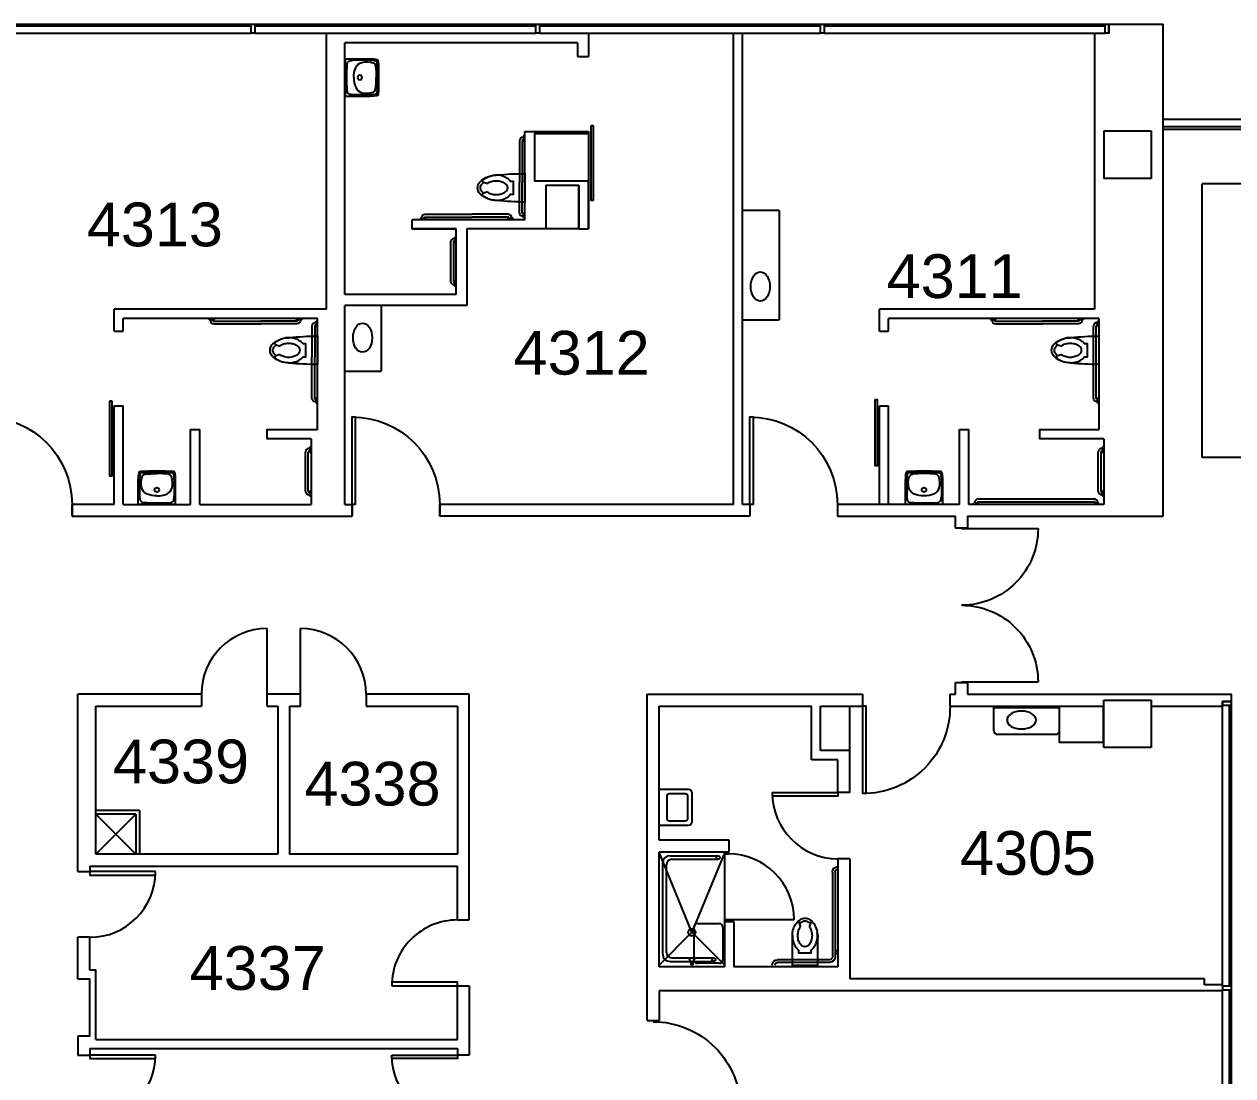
# Model space of a CAD drawing. Extents: x 338 to 7662, y 1527 to 4803.
# Drawn here: x 4990 to 5653, y 4165 to 4742 of the extents above; entities that cross this region are included whole.
import ezdxf

# ---------------------------------------------------------------- set-up
doc = ezdxf.new("R2010")
doc.units = 0
doc.header["$LTSCALE"] = 96
doc.header["$MEASUREMENT"] = 0
doc.layers.get('0').update_dxf_attribs({"linetype": 'CONTINUOUS'})
for name, color, linetype in [('A-ANNO-TX192', 4, 'CONTINUOUS'), ('A-COLS', 5, 'CONTINUOUS'), ('A-DOOR', 2, 'CONTINUOUS'), ('A-DOOR-NEW', 2, 'CONTINUOUS'), ('A-FLOR-CASE', 3, 'CONTINUOUS'), ('A-FLOR-HRAL', 1, 'CONTINUOUS'), ('A-FLOR-PFIX', 2, 'CONTINUOUS'), ('A-GLAZ', 2, 'CONTINUOUS'), ('A-GLAZ-SILL', 1, 'CONTINUOUS'), ('A-ROOF-LEVL-THICK', 3, 'CONTINUOUS'), ('A-WALL-EXST', 43, 'CONTINUOUS'), ('A-WALL-FULL', 6, 'CONTINUOUS'), ('A-Wall-NEW', 4, 'CONTINUOUS'), ('L-PLNT', 4, 'CONTINUOUS')]:
    doc.layers.add(name, color=color, linetype=linetype)
doc.styles.add('ARIAL', font='arial.ttf')

# ---------------------------------------------------------------- blocks, each defined once
blk = doc.blocks.new('SHOWERHEAD')
for p, q in [((1.87, 0.5), (0, 0.5)), ((1.87, -0.5), (0, -0.5))]:
    blk.add_line(p, q)
at = {"flags": 128}
blk.add_lwpolyline([(1, 0), (4, -1.73), (4, 1.73)], close=True, dxfattribs=at)
blk = doc.blocks.new('TOILET1')
for p, q in [((6.5, -1.5), (6.5, 0)), ((8, -1.5), (8, 0)), ((1.5, -4.5), (1.5, -33)), ((3, -4.5), (3, -33)), ((51, -1.5), (4.5, -1.5)), ((51, -3), (4.5, -3))]:
    blk.add_line(p, q)
at = {"linetype": 'Continuous'}
for p, q in [((21.07, -20.5), (21.07, -20.5)), ((23.83, -21.6), (23.83, -21.6))]:
    blk.add_line(p, q, dxfattribs=at)
for points in [[(16.4, -24.93, -0.022673), (14.88, -25), (0, -25), (0, -21.02), (0, -18), (0, -14.98), (0, -11), (14.88, -11)], [(16.21, -24.94, -0.074934), (12.56, -24.39, -0.085426), (9.67, -22.92, -0.066386), (8.26, -21.55), (6.71, -21.55), (6.71, -14.55), (8.26, -14.55, -0.066386), (9.67, -13.18, -0.085426), (12.56, -11.71, -0.111314), (17.99, -11.29)], [(25.75, -18, 0.143932), (25.02, -15.5, 0.107177), (22.56, -13.05, 0.077997), (19.21, -11.57, 0.065232), (14.88, -11)], [(23.72, -14.01, -0.562484), (23.53, -14.84), (21.3, -15.58, -0.238976), (20.85, -15.51, 0.08035), (18.98, -14.58, 0.074934), (16.21, -14.16, 0.074934), (13.45, -14.58, 0.085426), (11.46, -15.59, 0.066386), (10.62, -16.4, 0.330534), (10.62, -19.7, 0.066386), (11.46, -20.51, 0.085426), (13.45, -21.52, 0.074934), (16.21, -21.94, 0.074934), (18.98, -21.52, 0.08035), (20.85, -20.59, -0.238976), (21.3, -20.52), (23.5, -21.25, -0.549653), (23.71, -22.07)], [(22.67, -20.98, 0.063273), (23.75, -19.69, 0.143932), (24.25, -18)], [(24.25, -18, 0.143932), (23.75, -16.31, 0.059203), (22.75, -15.1)], [(23.75, -22.02, 0.06085), (25.02, -20.5, 0.143932), (25.75, -18)]]:
    blk.add_lwpolyline(points, format="xyb", dxfattribs=at)
for centre, radius, start, end in [((51, 0), 1.5, 270, 0), ((51, 0), 3, 270, 0), ((4.5, -4.5), 3, 90, 180), ((4.5, -4.5), 1.5, 90, 180), ((0, -33), 1.5, 270, 0), ((0, -33), 3, 270, 0)]:
    blk.add_arc(centre, radius, start, end)
for centre, radius, start, end in [((16.21, -12.56), 12.38, 270, 287.14164), ((17.04, -15.25), 9.56, 287.14164, 306.67248), ((18.32, -16.96), 7.43, 306.67248, 316.57416)]:
    blk.add_arc(centre, radius, start, end, dxfattribs=at)
blk = doc.blocks.new('LAV')
for p, q in [((-18, -10), (-18, -26)), ((0, -8), (-16, -8)), ((-15.5, -11.5), (-15.5, -24.5)), ((-5.5, -10.5), (-14.5, -10.5)), ((-4.5, -24.5), (-4.5, -11.5)), ((0, -28), (0, -8)), ((-14.5, -25.5), (-5.5, -25.5)), ((-16, -28), (0, -28))]:
    blk.add_line(p, q)
for centre, radius, start, end in [((-16, -10), 2, 90, 180), ((-14.5, -11.5), 1, 90, 180), ((-5.5, -11.5), 1, 0, 90), ((-16, -26), 2, 180, 270), ((-14.5, -24.5), 1, 180, 270), ((-5.5, -24.5), 1, 270, 0)]:
    blk.add_arc(centre, radius, start, end)
blk = doc.blocks.new('A$C16D76BF6')
blk.add_lwpolyline([(36, 36), (0, 36), (0, 34), (36, 34)], close=True)
blk.add_arc((0, 36), 36, 270, 0)
blk = doc.blocks.new('endglaz')
blk.add_line((0, -4), (154, -4))
blk.add_lwpolyline([(156, -5), (156, 0), (154, 0), (154, -5)], close=True)
at = {"layer": 'A-GLAZ-SILL'}
for p, q in [((0, 0), (154, 0)), ((0, -5), (154, -5))]:
    blk.add_line(p, q, dxfattribs=at)
blk = doc.blocks.new('*U36')
for p, q in [((0, 0), (0, 6)), ((48, 0), (48, 6))]:
    blk.add_line(p, q)
blk.add_lwpolyline([(0, 0), (0, -48), (1.75, -48), (1.75, 0)], close=True)
blk.add_arc((0, 0), 48, 270, 0)
blk = doc.blocks.new('TRA_GrabBar_42-flat-1')
for points in [[(-22.5, 0), (-22.5, -0.5), (-22.25, -0.75), (-19.75, -0.75), (-19.5, -0.5), (-19.5, 0)], [(28.5, 0), (28.5, -0.5), (28.25, -0.75), (25.75, -0.75), (25.5, -0.5), (25.5, 0)]]:
    blk.add_lwpolyline(points)
for points in [[(-21.75, -0.75), (-21.75, -1, 0.414214), (-19.75, -3), (6, -3)], [(-20.25, -0.75), (-20.25, -1, 0.414214), (-19.75, -1.5), (6, -1.5)], [(26.25, -0.75), (26.25, -1, -0.414214), (25.75, -1.5), (6, -1.5)], [(27.75, -0.75), (27.75, -1, -0.414214), (25.75, -3), (6, -3)]]:
    blk.add_lwpolyline(points, format="xyb")
blk = doc.blocks.new('*U37')
for p, q in [((0, 0), (0, 6)), ((48, 0), (48, 6))]:
    blk.add_line(p, q)
blk.add_lwpolyline([(0, 0), (0, -48), (1.75, -48), (1.75, 0)], close=True)
blk.add_arc((0, 0), 48, 270, 0)
blk = doc.blocks.new('I_PLUMB_WC_FLUSH - WALL_P')
for p, q in [((0, 7.87), (0, -7.87)), ((20.66, -2.45), (20.66, -2.45)), ((23.42, -3.55), (23.42, -3.55))]:
    blk.add_line(p, q)
for points in [[(15.8, -6.89, -0.074934), (12.15, -6.34, -0.085426), (9.26, -4.87, -0.066386), (7.85, -3.5), (6.3, -3.5), (6.3, 3.5), (7.85, 3.5, -0.066386), (9.26, 4.87, -0.085426), (12.15, 6.34, -0.111314), (17.58, 6.76)], [(23.31, 4.04, -0.562484), (23.12, 3.21), (20.89, 2.47, -0.238976), (20.44, 2.54, 0.08035), (18.56, 3.47, 0.074934), (15.8, 3.89, 0.074934), (13.03, 3.47, 0.085426), (11.05, 2.46, 0.066386), (10.21, 1.65, 0.330534), (10.21, -1.65, 0.066386), (11.05, -2.46, 0.085426), (13.03, -3.47, 0.074934), (15.8, -3.89, 0.074934), (18.56, -3.47, 0.08035), (20.44, -2.54, -0.238976), (20.89, -2.47), (23.09, -3.2, -0.549653), (23.3, -4.02)]]:
    blk.add_lwpolyline(points, format="xyb")
for centre, radius, start, end in [((-4.53, -220.77), 228.68, 84.97475, 88.86522), ((15.15, -6.94), 13.98, 48.3948, 88.55225), ((15.8, -5.49), 12.38, 72.85836, 90), ((16.63, -2.8), 9.56, 53.32752, 72.85836), ((17.9, -1.09), 7.43, 43.42584, 53.32752), ((15.32, -6.59), 12, 47.5091, 53.12083), ((21.36, 0), 3.07, 312.49041, 47.50959), ((21.28, 0), 4.72, 312.19376, 48.11148), ((15.14, 6.9), 13.94, 271.50865, 311.82352), ((15.8, 5.49), 12.38, 270, 287.14164), ((16.63, 2.8), 9.56, 287.14164, 306.67248), ((17.9, 1.09), 7.43, 306.67248, 316.57416), ((15.32, 6.61), 12, 306.87917, 312.4909), ((-4.53, 220.77), 228.68, 271.13478, 275.02525)]:
    blk.add_arc(centre, radius, start, end)
blk = doc.blocks.new('TRA_Lav2')
for p, q in [((-10.25, 0), (-10.25, -13.69)), ((-10.25, 0), (10.25, 0)), ((10.25, 0), (10.25, -13.69)), ((-9.5, -13.69), (-9.5, -4.38)), ((9.5, -13.69), (9.5, -4.38)), ((9.5, -13.69), (9.5, -4.38))]:
    blk.add_line(p, q)
for points in [[(0, -4.69, 0.096281), (-5.38, -5.73, 0.241749), (-8.31, -9.12, 0.139337), (-8.08, -15.21, 0.293749), (-6.4, -16.58, 0.028065), (0, -16.94)], [(0, -4.69, -0.096281), (5.38, -5.73, -0.241749), (8.31, -9.12, -0.139337), (8.08, -15.21, -0.293749), (6.4, -16.58, -0.028065), (0, -16.94)]]:
    blk.add_lwpolyline(points, format="xyb")
blk.add_circle((0, -8), 1.25)
for centre, radius, start, end in [((-3.09, -4.38), 6.41, 162.4135, 180), ((-7.29, -3.04), 2, 92.78842, 162.4135), ((-0.26, -147.49), 146.61, 87.00285, 92.78842), ((7.3, -3.07), 2, 17.22419, 87.00285), ((3.09, -4.38), 6.41, 0, 17.5865), ((3.09, -4.38), 6.41, 0, 17.22419), ((11.82, -13.69), 22.07, 180, 189.20254), ((-8.98, -17.06), 1, 189.20254, 267.53936), ((11.82, -13.69), 21.32, 180, 187.48217), ((-8.33, -16.33), 1, 187.48217, 267.70988), ((0, 191.89), 210.14, 267.53936, 272.46064), ((0, 191.89), 209.39, 267.70988, 272.29012), ((8.33, -16.33), 1, 272.29012, 352.51783), ((8.33, -16.33), 1, 272.29012, 352.51783), ((8.98, -17.06), 1, 272.46064, 350.79746), ((8.98, -17.06), 1, 272.46064, 350.79746), ((-11.82, -13.69), 21.32, 352.51783, 0), ((-11.82, -13.69), 21.32, 352.51783, 0), ((-11.82, -13.69), 22.07, 350.79746, 0), ((-11.82, -13.69), 22.07, 350.79746, 0)]:
    blk.add_arc(centre, radius, start, end)
blk = doc.blocks.new('TRA_GrabBar_36-flat-1')
for points in [[(-0.75, 18.75), (-1, 18.75, 0.414214), (-3, 16.75), (-3, 0)], [(-0.75, 17.25), (-1, 17.25, 0.414214), (-1.5, 16.75), (-1.5, 0)], [(-0.75, -24.75), (-1, -24.75, -0.414214), (-3, -22.75), (-3, 0)], [(-0.75, -23.25), (-1, -23.25, -0.414214), (-1.5, -22.75), (-1.5, 0)]]:
    blk.add_lwpolyline(points, format="xyb")
for points in [[(0, 19.5), (-0.5, 19.5), (-0.75, 19.25), (-0.75, 16.75), (-0.5, 16.5), (0, 16.5)], [(0, -25.5), (-0.5, -25.5), (-0.75, -25.25), (-0.75, -22.75), (-0.5, -22.5), (0, -22.5)]]:
    blk.add_lwpolyline(points)

msp = doc.modelspace()

# ---------------------------------------------------------------- linework, layer by layer
at = {"layer": 'A-COLS'}
for p, q in [((5270, 4681.5), (5299.5, 4681.5)), ((5270, 4681.5), (5270, 4655.5)), ((5299.5, 4681.5), (5299.5, 4655.5)), ((5582, 4683), (5608, 4683)), ((5582, 4683), (5582, 4657)), ((5608, 4683), (5608, 4657)), ((5299.5, 4655.5), (5270, 4655.5)), ((5608, 4657), (5582, 4657)), ((5582, 4345), (5582, 4371)), ((5582, 4371), (5608, 4371)), ((5608, 4371), (5608, 4345)), ((5608, 4345), (5582, 4345))]:
    msp.add_line(p, q, dxfattribs=at)
at = {"layer": 'A-DOOR'}
for p, q in [((5300.86139, 4685.79807), (5300.86139, 4644.79807)), ((5302.36139, 4685.79807), (5300.86139, 4685.79807)), ((5302.36139, 4644.79807), (5302.36139, 4685.79807)), ((5302.36139, 4644.79807), (5300.86139, 4644.79807)), ((5037, 4534.83401), (5037, 4493.83401)), ((5038.5, 4534.83401), (5037, 4534.83401)), ((5038.5, 4493.83401), (5038.5, 4534.83401)), ((5038.5, 4493.83401), (5037, 4493.83401)), ((5504, 4465), (5546, 4465)), ((5123.37499, 4374.25), (5123.37499, 4410.25)), ((5141.62501, 4374.25), (5141.62501, 4410.25)), ((5504, 4381), (5546, 4381))]:
    msp.add_line(p, q, dxfattribs=at)
for points in [[(5451.75, 4319.75), (5451.75, 4367.75), (5449.75, 4367.75), (5449.75, 4319.75)], [(5400.25, 4320.3125), (5436.25, 4320.3125), (5436.25, 4318.3125), (5400.25, 4318.3125)]]:
    msp.add_lwpolyline(points, dxfattribs=at)
for centre, radius, start, end in [((5123.37499, 4374.25), 36, 90, 180), ((5141.62501, 4374.25), 36, 0, 90), ((5436.51786, 4320.2669), 36.26789, 179.92796763, 269.57682561)]:
    msp.add_arc(centre, radius, start, end, dxfattribs=at)
at = {"layer": 'A-DOOR', "extrusion": (0, 0, -1)}
for centre, major_axis, ratio, start_param, end_param in [((5504, 4465), (29.69848, 29.69848), 1, 0.785398163, 2.35619449), ((5504, 4381), (29.69848, 29.69848), 1, 5.497787144, 7.068583471), ((5449.64047, 4367.4194), (-46.89507, 10.867), 0.989748925, 2.904669806, 4.484657065), ((5335, 4146.75), (33.94113, 33.94113), 1, 5.497787144, 7.068583471)]:
    msp.add_ellipse(centre, major_axis=major_axis, ratio=ratio, start_param=start_param, end_param=end_param, dxfattribs=at)
at = {"layer": 'A-DOOR-NEW'}
msp.add_lwpolyline([(5456.5, 4535.55006), (5456.5, 4499.55006), (5458, 4499.55006), (5458, 4535.55006)], close=True, dxfattribs=at)
at = {"layer": 'A-FLOR-CASE'}
for p, q in [((5276.25, 4653.31975), (5276.25, 4632.73988)), ((5276.25, 4653.31975), (5294.25, 4653.31975)), ((5276.25, 4653.31975), (5276.25, 4629.31975)), ((5294.25, 4629.31975), (5294.25, 4653.31975)), ((5294.25, 4653.31975), (5294.25, 4629.31975)), ((5276.25, 4650.00624), (5276.25, 4630.00624)), ((5404, 4639.35733), (5384, 4639.35733)), ((5404, 4639.35733), (5404, 4579.35733)), ((5294.25, 4629.31975), (5276.25, 4629.31975)), ((5186, 4587.31969), (5186, 4551.31969)), ((5384, 4579.35733), (5404, 4579.35733)), ((5166, 4551.31969), (5186, 4551.31969)), ((5442.75, 4343.3125), (5442.75, 4367.75)), ((5521.75, 4354.25), (5521.75, 4367.75)), ((5521.75, 4367), (5557.75, 4367)), ((5555.75, 4352.25), (5523.75, 4352.25))]:
    msp.add_line(p, q, dxfattribs=at)
msp.add_lwpolyline([(5581.75, 4347.75), (5557.75, 4347.75), (5557.75, 4367.75), (5581.75, 4367.75)], close=True, dxfattribs=at)
for centre, start, end in [((5523.75, 4354.25), 180, 270), ((5555.75, 4354.25), 270, 0)]:
    msp.add_arc(centre, 2, start, end, dxfattribs=at)
at = {"layer": 'A-FLOR-HRAL'}
for p, q in [((6511.5, 4685.25), (5614.5, 4685.25)), ((6511.5, 4683.75), (5614.5, 4683.75))]:
    msp.add_line(p, q, dxfattribs=at)
at = {"layer": 'A-FLOR-PFIX'}
for p, q in [((5224.00006, 4622.06975), (5224.00006, 4600.56975)), ((5225.50006, 4622.06975), (5225.50006, 4600.56975)), ((5226.25006, 4624.06975), (5226.00006, 4624.06975)), ((5226.25006, 4622.56975), (5226.00006, 4622.56975)), ((5226.25006, 4600.06975), (5226.00006, 4600.06975)), ((5226.25006, 4598.56975), (5226.00006, 4598.56975)), ((5144.5, 4485.5), (5144.5, 4507)), ((5146, 4485.5), (5146, 4507)), ((5146.75, 4509), (5146.5, 4509)), ((5146.75, 4507.5), (5146.5, 4507.5)), ((5579, 4485.5), (5579, 4507)), ((5580.5, 4485.5), (5580.5, 4507)), ((5581.25, 4509), (5581, 4509)), ((5581.25, 4507.5), (5581, 4507.5)), ((5473.25, 4478.25), (5473.25, 4491.9375)), ((5474, 4491.9375), (5474, 4482.625)), ((5493, 4491.9375), (5493, 4482.625)), ((5493.75, 4478.25), (5493.75, 4491.9375)), ((5146.75, 4485), (5146.5, 4485)), ((5146.75, 4483.5), (5146.5, 4483.5)), ((5510.5, 4478.75), (5510.75, 4479)), ((5510.5, 4478.25), (5510.5, 4478.75)), ((5510.75, 4479), (5513.25, 4479)), ((5511.25, 4479), (5511.25, 4479.25)), ((5512.75, 4479), (5512.75, 4479.25)), ((5513.25, 4481.25), (5576.75, 4481.25)), ((5513.25, 4479.75), (5576.75, 4479.75)), ((5513.25, 4479), (5513.5, 4478.75)), ((5513.5, 4478.75), (5513.5, 4478.25)), ((5576.75, 4479), (5576.5, 4478.75)), ((5576.5, 4478.75), (5576.5, 4478.25)), ((5579.25, 4479), (5576.75, 4479)), ((5577.25, 4479), (5577.25, 4479.25)), ((5578.75, 4479), (5578.75, 4479.25)), ((5579.5, 4478.75), (5579.25, 4479)), ((5579.5, 4478.25), (5579.5, 4478.75)), ((5581.25, 4485), (5581, 4485)), ((5581.25, 4483.5), (5581, 4483.5)), ((5051.53989, 4286.5), (5029.5, 4308.5)), ((5053.53989, 4310.5), (5029.53989, 4310.5)), ((5051.53989, 4308.5), (5029.53989, 4308.5)), ((5051.53989, 4308.5), (5029.53989, 4286.5)), ((5051.53989, 4308.5), (5051.53989, 4286.5)), ((5053.53989, 4310.5), (5053.53989, 4286.5)), ((5356.25, 4243.75), (5338.25, 4287.75)), ((5374.25, 4287.75), (5356.25, 4243.75)), ((5374.25, 4249.75), (5374.25, 4287.75)), ((5374.25, 4286.75), (5376.25, 4286.75)), ((5376.25, 4286.75), (5376.25, 4287.75)), ((5340.25, 4231.75), (5340.25, 4281.75)), ((5342.25, 4232.75), (5342.25, 4280.75)), ((5344.25, 4285.75), (5370.64827, 4285.75)), ((5345.25, 4283.75), (5370.64827, 4283.75)), ((5359.25, 4248.52421), (5371.25, 4248.52421)), ((5374.25, 4250.75), (5412.25, 4250.75)), ((5376.25, 4250.75), (5376.25, 4249.75)), ((5356.25, 4243.75), (5338.25, 4225.75)), ((5356.25, 4243.75), (5374.25, 4225.75)), ((5357.25, 4246.52421), (5357.25, 4228.75)), ((5373.25, 4246.52421), (5373.25, 4228.75)), ((5344.25, 4227.75), (5368.27969, 4227.75)), ((5345.25, 4229.75), (5368.27969, 4229.75)), ((5371.25, 4226.75), (5359.25, 4226.75))]:
    msp.add_line(p, q, dxfattribs=at)
for points in [[(5227.00006, 4624.81975), (5226.50006, 4624.81975), (5226.25006, 4624.56975), (5226.25006, 4622.06975), (5226.50006, 4621.81975), (5227.00006, 4621.81975)], [(5227.00006, 4597.81975), (5226.50006, 4597.81975), (5226.25006, 4598.06975), (5226.25006, 4600.56975), (5226.50006, 4600.81975), (5227.00006, 4600.81975)], [(5579.375, 4575.74864), (5578.875, 4575.74864), (5578.625, 4575.99864), (5578.625, 4578.49864), (5578.875, 4578.74864), (5579.375, 4578.74864)], [(5579.375, 4533.74864), (5578.875, 4533.74864), (5578.625, 4533.99864), (5578.625, 4536.49864), (5578.875, 4536.74864), (5579.375, 4536.74864)], [(5147.5, 4509.75), (5147, 4509.75), (5146.75, 4509.5), (5146.75, 4507), (5147, 4506.75), (5147.5, 4506.75)], [(5582, 4509.75), (5581.5, 4509.75), (5581.25, 4509.5), (5581.25, 4507), (5581.5, 4506.75), (5582, 4506.75)], [(5147.5, 4482.75), (5147, 4482.75), (5146.75, 4483), (5146.75, 4485.5), (5147, 4485.75), (5147.5, 4485.75)], [(5582, 4482.75), (5581.5, 4482.75), (5581.25, 4483), (5581.25, 4485.5), (5581.5, 4485.75), (5582, 4485.75)]]:
    msp.add_lwpolyline(points, dxfattribs=at)
for points in [[(5578.625, 4577.99864), (5578.375, 4577.99864, 0.414213562), (5576.375, 4575.99864)], [(5578.625, 4534.49864), (5578.375, 4534.49864, -0.414213562), (5576.375, 4536.49864), (5576.375, 4575.99864)], [(5578.625, 4576.49864), (5578.375, 4576.49864, 0.414213562), (5577.875, 4575.99864)], [(5578.625, 4535.99864), (5578.375, 4535.99864, -0.414213562), (5577.875, 4536.49864), (5577.875, 4575.99864)], [(5488.88311, 4483.98378, -0.194363364), (5478.11689, 4483.98378, -0.241748933), (5475.1875, 4487.375, -0.139337107), (5475.42394, 4493.46163, -0.293748705), (5477.1011, 4494.82805, -0.028065067)], [(5488.88311, 4483.98378, 0.241748933), (5491.8125, 4487.375, 0.139337107), (5491.57606, 4493.46163, 0.293748705), (5489.8989, 4494.82805, 0.056174346), (5477.10111, 4494.82805)]]:
    msp.add_lwpolyline(points, format="xyb", dxfattribs=at)
for centre, radius in [((5483.5, 4486.25), 1.25), ((5370.64827, 4284.75), 1), ((5356.25, 4243.75), 2), ((5368.27969, 4228.75), 1)]:
    msp.add_circle(centre, radius, dxfattribs=at)
for centre, radius, start, end in [((5226.00006, 4622.06975), 2, 90, 180), ((5226.00006, 4622.06975), 0.5, 90, 180), ((5226.00006, 4600.56975), 2, 180, 270), ((5226.00006, 4600.56975), 0.5, 180, 270), ((5146.5, 4507), 2, 90, 180), ((5146.5, 4507), 0.5, 90, 180), ((5581, 4507), 2, 90, 180), ((5581, 4507), 0.5, 90, 180), ((5495.32031, 4491.9375), 22.07031, 170.79746292, 180), ((5474.52119, 4495.30717), 1, 92.46063521, 170.79746292), ((5495.32031, 4491.9375), 21.32031, 172.51783292, 180), ((5475.17302, 4494.58356), 1, 92.29012165, 172.51783292), ((5483.5, 4286.36458), 210.13542, 87.53936479, 92.46063521), ((5483.5, 4286.36458), 209.38542, 87.70987835, 92.29012165), ((5491.82698, 4494.58356), 1, 7.48216708, 87.70987835), ((5492.47881, 4495.30717), 1, 9.20253708, 87.53936479), ((5471.67969, 4491.9375), 21.32031, 0, 7.48216708), ((5471.67969, 4491.9375), 22.07031, 0, 9.20253708), ((5146.5, 4485.5), 2, 180, 270), ((5146.5, 4485.5), 0.5, 180, 270), ((5581, 4485.5), 2, 180, 270), ((5581, 4485.5), 0.5, 180, 270), ((5480.40625, 4482.625), 6.40625, 180, 197.58650193), ((5476.19761, 4481.32026), 2, 197.22419006, 267.00285262), ((5483.75891, 4625.73609), 146.61364, 267.00285262, 272.7884206), ((5490.79406, 4481.29367), 2, 272.7884206, 342.41349807), ((5486.59375, 4482.625), 6.40625, 342.41349807, 0), ((5513.25, 4479.25), 2, 90, 180), ((5513.25, 4479.25), 0.5, 90, 180), ((5576.75, 4479.25), 2, 0, 90), ((5576.75, 4479.25), 0.5, 0, 90), ((5376.25, 4250.75), 36, 0, 90), ((5344.25, 4281.75), 4, 90, 180), ((5345.25, 4280.75), 3, 90, 180), ((5359.25, 4246.52421), 2, 90, 180), ((5371.25, 4246.52421), 2, 0, 90), ((5344.25, 4231.75), 4, 180, 270), ((5345.25, 4232.75), 3, 180, 270), ((5359.25, 4228.75), 2, 180, 270), ((5371.25, 4228.75), 2, 270, 0)]:
    msp.add_arc(centre, radius, start, end, dxfattribs=at)
msp.add_ellipse((5393.75, 4597.69666), major_axis=(0, -8), ratio=0.65625, dxfattribs=at)
msp.add_ellipse((5175.75, 4569.65902), major_axis=(0, 8), ratio=0.65625, start_param=3.141592654, end_param=9.424777961, dxfattribs=at)
at = {"layer": 'A-FLOR-PFIX', "extrusion": (0, 0, -1)}
msp.add_ellipse((5536.93863, 4360.08783), major_axis=(-7.96962, 0), ratio=0.614458605, dxfattribs=at)
at = {"layer": 'A-ROOF-LEVL-THICK'}
msp.add_line((6511.5, 4689.25), (5614.5, 4689.25), dxfattribs=at)
at = {"layer": 'A-WALL-EXST'}
msp.add_line((5582, 4478.25), (5513.75, 4478.25), dxfattribs=at)
at = {"layer": 'A-WALL-FULL'}
for p, q in [((5584.75, 4736.5), (5584.75, 4741.5)), ((5584.75, 4741.5), (5614.5, 4741.5)), ((5614.5, 4471.75), (5614.5, 4741.5)), ((5156, 4585.25005), (5156, 4736.5)), ((5293.5, 4731.25), (5166, 4731.25)), ((5166, 4593.31969), (5166, 4731.25)), ((5293.5, 4731.25), (5293.5, 4723.75)), ((5299.5, 4736.5), (5299.5, 4723.75)), ((5379, 4478.25), (5379, 4736.5)), ((5384, 4478.25), (5384, 4736.5)), ((5577, 4736.5), (5577, 4585.25005)), ((5293.5, 4723.75), (5299.5, 4723.75)), ((5264.75, 4634.30337), (5264.75, 4682.75)), ((5264.75, 4682.75), (5299.5, 4682.75)), ((5264.75, 4655.5), (5264.75, 4682.75)), ((5299.5, 4682.75), (5299.5, 4681.5)), ((5299.5, 4655.5), (5299.5, 4629.31975)), ((5264.75, 4634.30337), (5203, 4634.30337)), ((5227, 4593.31969), (5227, 4629.31975)), ((5232.92423, 4629.31975), (5232.92423, 4587.31969)), ((5276.25, 4629.31975), (5232.92423, 4629.31975)), ((5294.25, 4629.31975), (5299.5, 4629.31975)), ((5227, 4593.31969), (5166, 4593.31969)), ((5156, 4585.25005), (5039.5, 4585.25005)), ((5039.5, 4573.25005), (5039.5, 4585.25005)), ((5166, 4478.25), (5166, 4587.31969)), ((5232.92423, 4587.31969), (5166, 4587.31969)), ((5577, 4585.25005), (5459, 4585.25005)), ((5459, 4573.25005), (5459, 4585.25005)), ((5151, 4580.25005), (5044.5, 4580.25005)), ((5044.5, 4573.25005), (5044.5, 4580.25005)), ((5151, 4519.25005), (5151, 4580.25005)), ((5579.375, 4580.25005), (5464, 4580.25005)), ((5464, 4573.25005), (5464, 4580.25005)), ((5579.375, 4580.25005), (5579.375, 4519.25005)), ((5039.5, 4573.25005), (5044.5, 4573.25005)), ((5459, 4573.25005), (5464, 4573.25005)), ((5039.5, 4532.25005), (5044.5, 4532.25005)), ((5039.5, 4478.25), (5039.5, 4532.25005)), ((5044.5, 4478.25), (5044.5, 4532.25005)), ((5459, 4532.25005), (5464, 4532.25005)), ((5459, 4478.25), (5459, 4532.25005)), ((5464, 4478.25), (5464, 4532.25005)), ((5081.5, 4478.25), (5081.5, 4519.25005)), ((5081.5, 4519.25005), (5086.5, 4519.25005)), ((5086.5, 4478.25), (5086.5, 4519.25005)), ((5503, 4478.25), (5503, 4519.25005)), ((5503, 4519.25005), (5508, 4519.25005)), ((5508, 4478.25), (5508, 4519.25005)), ((5147.5, 4514.25005), (5147.5, 4478.25)), ((5582, 4514.25005), (5582, 4478.25)), ((5039.5, 4478.25), (5016.5, 4478.25)), ((5016.5, 4471.75), (5016.5, 4478.25)), ((5044.5, 4478.25), (5081.5, 4478.25)), ((5086.5, 4478.25), (5147.5, 4478.25)), ((5166, 4478.25), (5170, 4478.25)), ((5379, 4478.25), (5218, 4478.25)), ((5218, 4471.75), (5218, 4478.25)), ((5388, 4478.25), (5384, 4478.25)), ((5388, 4478.25), (5388, 4471.75)), ((5436, 4478.25), (5436, 4471.75)), ((5503, 4478.25), (5436, 4478.25)), ((5582, 4478.25), (5508, 4478.25)), ((5016.5, 4471.75), (5170, 4471.75)), ((5388, 4471.75), (5218, 4471.75)), ((5436, 4471.75), (5500.75, 4471.75)), ((5500.75, 4465.25), (5500.75, 4471.75)), ((5507.25, 4465.25), (5500.75, 4465.25)), ((5507.25, 4471.75), (5614.5, 4471.75)), ((5507.25, 4471.75), (5507.25, 4465.25)), ((5500.75, 4374.25), (5500.75, 4380.75)), ((5500.75, 4380.75), (5507.25, 4380.75)), ((5507.25, 4380.75), (5507.25, 4374.25)), ((5019.75, 4277), (5019.75, 4374.25)), ((5087.375, 4374.25), (5019.75, 4374.25)), ((5087.375, 4374.25), (5087.375, 4367.75)), ((5141.62501, 4374.25), (5123.37499, 4374.25)), ((5123.37499, 4367.75), (5123.37499, 4374.25)), ((5141.62501, 4367.75), (5141.62501, 4374.25)), ((5177.625, 4374.25), (5177.625, 4367.75)), ((5234.25, 4374.25), (5177.625, 4374.25)), ((5331.75, 4374.25), (5449.75, 4374.25)), ((5331.75, 4195.5), (5331.75, 4374.25)), ((5449.75, 4374.25), (5449.75, 4367.74947)), ((5497.75, 4367.75), (5497.75, 4374.25)), ((5497.75, 4374.25), (5500.75, 4374.25)), ((5507.25, 4374.25), (5652, 4374.25)), ((5652, 4370.25), (5652, 4374.25)), ((5029.5, 4367.75), (5087.375, 4367.75)), ((5029.5, 4286.5), (5029.5, 4367.75)), ((5123.37499, 4367.75), (5129.25, 4367.75)), ((5129.25, 4367.75), (5129.25, 4286.5)), ((5135.75, 4367.75), (5141.62501, 4367.75)), ((5135.75, 4367.75), (5135.75, 4286.5)), ((5177.625, 4367.75), (5227.75, 4367.75)), ((5227.75, 4367.75), (5227.75, 4286.5)), ((5338.25, 4367.75), (5421.75, 4367.75)), ((5338.25, 4294.25), (5338.25, 4367.75)), ((5421.75, 4338.3125), (5421.75, 4367.75)), ((5426.75, 4343.3125), (5426.75, 4367.75)), ((5426.75, 4367.75), (5449.75, 4367.75)), ((5497.75, 4367.75), (5582, 4367.75)), ((5608, 4367.75), (5647, 4367.75)), ((5647, 4367.75), (5647, 4370.25)), ((5647, 4370.25), (5652, 4370.25)), ((5442.75, 4343.3125), (5426.75, 4343.3125)), ((5442.75, 4320.3125), (5442.75, 4343.3125)), ((5436.25, 4338.3125), (5421.75, 4338.3125)), ((5436.25, 4320.3125), (5436.25, 4338.3125)), ((5442.75, 4320.3125), (5436.25, 4320.3125)), ((5376.67473, 4294.25), (5338.25, 4294.25)), ((5376.67473, 4287.75), (5376.67473, 4294.25)), ((5129.25, 4286.5), (5029.5, 4286.5)), ((5227.75, 4286.5), (5135.75, 4286.5)), ((5338.25, 4224.75), (5338.25, 4287.75)), ((5376.67473, 4287.75), (5338.25, 4287.75)), ((5026.25, 4280), (5026.25, 4277)), ((5026.25, 4280), (5227.75, 4280)), ((5442.75, 4284), (5436.25, 4284)), ((5436.25, 4284), (5436.25, 4224.75)), ((5442.75, 4284), (5442.75, 4218.25)), ((5374.25, 4224.75), (5374.25, 4249.75)), ((5374.25, 4249.75), (5379.25, 4249.75)), ((5379.25, 4249.75), (5379.25, 4224.75)), ((5374.25, 4224.75), (5338.25, 4224.75)), ((5436.25, 4224.75), (5379.25, 4224.75)), ((5227.75, 4185), (5227.75, 4214.5)), ((5234.25, 4214.5), (5234.25, 4176.5)), ((5637.25, 4218.25), (5442.75, 4218.25)), ((5637.25, 4215), (5637.25, 4218.25)), ((5647, 4215), (5637.25, 4215)), ((5647, 4211.75), (5338.25, 4211.75)), ((5338.25, 4211.75), (5338.25, 4195.5)), ((5331.75, 4195.5), (5338.25, 4195.5)), ((5029.5, 4185), (5227.75, 4185)), ((5019.75, 4176.5), (5026.25, 4176.5)), ((5026.25, 4180), (5227.75, 4180)), ((5227.75, 4180), (5227.75, 4176.5)), ((5234.25, 4176.5), (5227.75, 4176.5))]:
    msp.add_line(p, q, dxfattribs=at)
for points in [[(5227, 4629.31975), (5203, 4629.31975), (5203, 4634.30337), (5203, 4634.30337)], [(5203, 4629.31975), (5227, 4629.31975)], [(5147.5, 4514.25005), (5123.5, 4514.25005), (5123.5, 4519.25005), (5151, 4519.25005)], [(5582, 4514.25005), (5547, 4514.25005), (5547, 4519.25005), (5579.375, 4519.25005)], [(5234.25, 4250.5), (5234.25, 4374.25)], [(5227.75, 4250.5), (5227.75, 4280)], [(5019.75, 4277), (5026.25, 4277)], [(5227.75, 4250.5), (5234.25, 4250.5)], [(5026.25, 4241), (5019.75, 4241)], [(5019.75, 4218), (5019.75, 4241)], [(5026.25, 4223), (5026.25, 4241)], [(5029.5, 4185), (5029.5, 4223), (5026.25, 4223)], [(5019.75, 4187), (5026.25, 4187), (5026.25, 4218), (5019.75, 4218)], [(5227.75, 4214.5), (5234.25, 4214.5)], [(5019.75, 4187), (5019.75, 4176.5)], [(5026.25, 4180), (5026.25, 4176.5)]]:
    msp.add_lwpolyline(points, dxfattribs=at)
at = {"layer": 'A-Wall-NEW'}
for p, q in [((5170, 4471.75), (5170, 4478.25)), ((5218, 4471.75), (5218, 4478.25))]:
    msp.add_line(p, q, dxfattribs=at)
msp.add_lwpolyline([(5299.5, 4629.31975), (5299.5, 4629.31975), (5299.5, 4655.5)], dxfattribs=at)
at = {"layer": 'L-PLNT'}
for p, q in [((6490, 4654), (5636, 4654)), ((5636, 4504), (5636, 4654)), ((6490, 4504), (5636, 4504))]:
    msp.add_line(p, q, dxfattribs=at)

# ---------------------------------------------------------------- block references
at = {"layer": 'A-DOOR', "xscale": -1, "rotation": 180}
for name, p in [('*U37', (4968.5, 4478.25)), ('*U36', (5170, 4478.25))]:
    msp.add_blockref(name, p, dxfattribs=at)
at = {"layer": 'A-DOOR'}
for p in [(5026.24999, 4241.00001), (5026.24999, 4140.50001)]:
    msp.add_blockref('A$C16D76BF6', p, dxfattribs=at)
at = {"layer": 'A-DOOR', "rotation": 179.9999999999999}
msp.add_blockref('A$C16D76BF6', (5227.75001, 4250.49999), dxfattribs=at)
at = {"layer": 'A-DOOR', "xscale": -1}
msp.add_blockref('A$C16D76BF6', (5227.75001, 4140.50001), dxfattribs=at)
at = {"layer": 'A-DOOR-NEW', "xscale": -1, "rotation": 180}
msp.add_blockref('*U36', (5388, 4478.25), dxfattribs=at)
at = {"layer": 'A-FLOR-PFIX', "xscale": -1, "rotation": 90}
msp.add_blockref('TRA_Lav2', (5166.25729, 4712.25), dxfattribs=at)
at = {"layer": 'A-FLOR-PFIX', "extrusion": (0, 0, -1), "zscale": -1}
for name, p, rotation in [('TRA_GrabBar_36-flat-1', (-5264.75, 4654.80337), 180), ('TRA_GrabBar_42-flat-1', (-5229.75, 4634.30337), 180), ('TOILET1', (-5436.25, 4225.75), 90), ('SHOWERHEAD', (-5356.25, 4225.75), 90)]:
    msp.add_blockref(name, p, dxfattribs=dict(at, rotation=rotation))
for name, p in [('I_PLUMB_WC_FLUSH - WALL_P', (-5264.75, 4651.80337)), ('I_PLUMB_WC_FLUSH - WALL_P', (-5151, 4562.75005)), ('I_PLUMB_WC_FLUSH - WALL_P', (-5579.375, 4562.75005)), ('LAV', (-5338.25, 4330.25))]:
    msp.add_blockref(name, p, dxfattribs=at)
at = {"layer": 'A-FLOR-PFIX', "extrusion": (0, 0, -1), "xscale": -1, "zscale": -1}
for name, p in [('TRA_GrabBar_42-flat-1', (-5114, 4580.24864)), ('TRA_GrabBar_36-flat-1', (-5151, 4559.24864)), ('TRA_GrabBar_42-flat-1', (-5542.375, 4580.24864))]:
    msp.add_blockref(name, p, dxfattribs=at)
at = {"layer": 'A-FLOR-PFIX', "rotation": 180}
msp.add_blockref('TRA_Lav2', (5063, 4478.25), dxfattribs=at)
at = {"layer": 'A-GLAZ', "xscale": -1, "rotation": 179.9999999999999}
for p in [(4960.75, 4736.5), (5116.75, 4736.5), (5272.75, 4736.5), (5428.75, 4736.5)]:
    msp.add_blockref('endglaz', p, dxfattribs=at)
at = {"layer": 'A-GLAZ', "rotation": 90}
for p in [(5647, 4214.25), (5647, 4058.25)]:
    msp.add_blockref('endglaz', p, dxfattribs=at)

# ---------------------------------------------------------------- texts
at = {"layer": 'A-ANNO-TX192', "style": 'ARIAL'}
for s, p in [('4313', (5024.59498, 4619.72738)), ('4311', (5463.01687, 4591.39107)), ('4312', (5258.52199, 4549.41175)), ('4339', (5038.94207, 4325.39792)), ('4338', (5143.91687, 4313.21474)), ('4305', (5503.21139, 4275.23219)), ('4337', (5080.99651, 4212.18473))]:
    msp.add_text(s, height=24, dxfattribs=at).set_placement(p)

doc.saveas('drawing.dxf')
